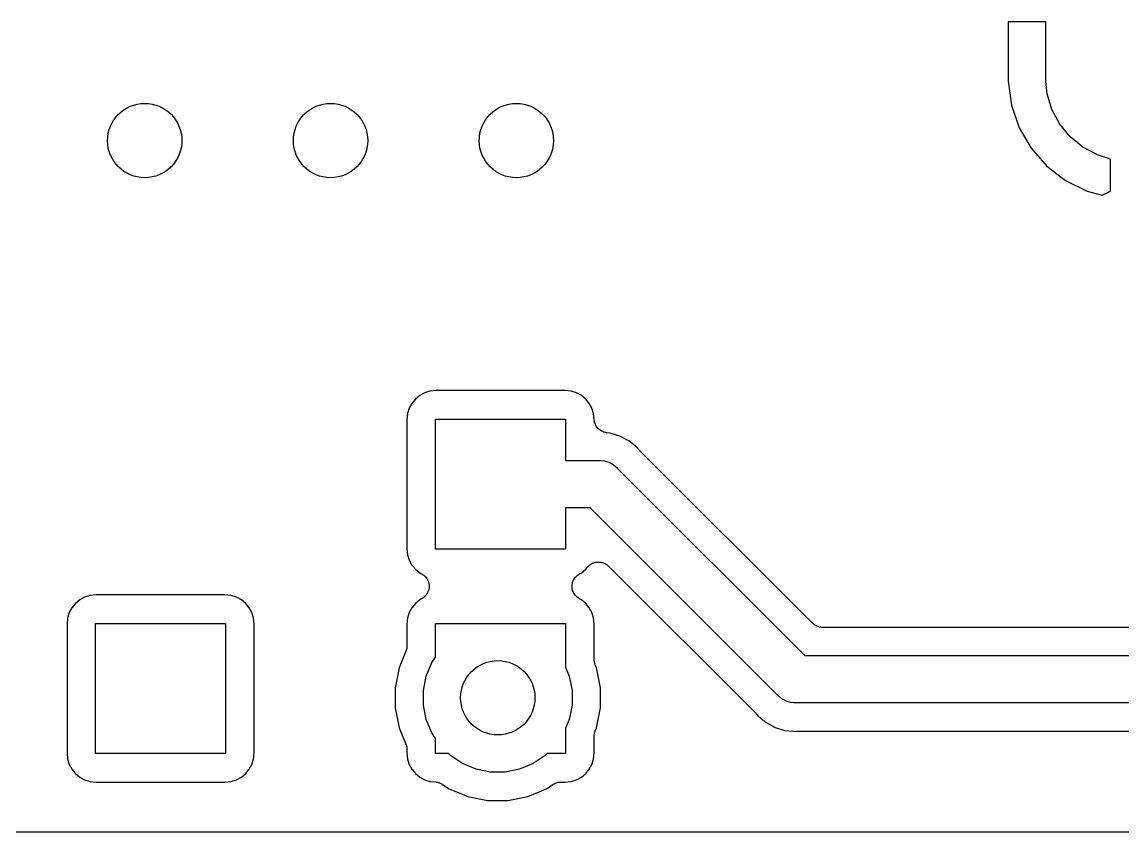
# Model space of a CAD drawing. Extents: x 0.48 to 2.43, y -7.79 to -4.85.
# Drawn here: x 1.3913 to 1.6244, y -7.7883 to -7.6166 of the extents above; entities that cross this region are included whole.
import ezdxf

# ---------------------------------------------------------------- set-up
doc = ezdxf.new("R2010")
doc.units = 0
doc.header["$MEASUREMENT"] = 0
doc.layers.add('BLACK', color=7, linetype='CONTINUOUS')

msp = doc.modelspace()

# ---------------------------------------------------------------- linework, layer by layer
at = {"layer": 'BLACK', "linetype": 'CONTINUOUS'}
for p, q in [((1.60027, -7.6166), (1.60027, -7.62915)), ((1.60827, -7.6166), (1.60027, -7.6166)), ((1.60827, -7.62922), (1.60827, -7.6166)), ((1.60027, -7.62915), (1.60095, -7.63424)), ((1.60852, -7.63182), (1.60827, -7.62922)), ((1.60954, -7.63516), (1.60852, -7.63182)), ((1.60095, -7.63424), (1.60258, -7.63901)), ((1.61118, -7.63824), (1.60954, -7.63516)), ((1.60258, -7.63901), (1.60511, -7.64337)), ((1.6134, -7.64093), (1.61118, -7.63824)), ((1.61609, -7.64315), (1.6134, -7.64093)), ((1.60511, -7.64337), (1.60844, -7.64715)), ((1.61917, -7.64479), (1.61609, -7.64315)), ((1.62198, -7.64565), (1.61917, -7.64479)), ((1.62198, -7.65244), (1.62198, -7.64565)), ((1.60844, -7.64715), (1.61245, -7.65022)), ((1.61245, -7.65022), (1.61699, -7.65244)), ((1.61699, -7.65244), (1.6202, -7.65334)), ((1.6202, -7.65334), (1.62198, -7.65244)), ((1.47559, -7.69577), (1.47467, -7.69652)), ((1.47663, -7.69522), (1.47559, -7.69577)), ((1.47776, -7.69487), (1.47663, -7.69522)), ((1.47908, -7.69474), (1.47776, -7.69487)), ((1.50635, -7.69474), (1.47908, -7.69474)), ((1.50767, -7.69487), (1.50635, -7.69474)), ((1.5088, -7.69522), (1.50767, -7.69487)), ((1.50985, -7.69577), (1.5088, -7.69522)), ((1.51076, -7.69652), (1.50985, -7.69577)), ((1.47392, -7.69744), (1.47337, -7.69848)), ((1.47467, -7.69652), (1.47392, -7.69744)), ((1.51151, -7.69744), (1.51076, -7.69652)), ((1.51207, -7.69848), (1.51151, -7.69744)), ((1.47302, -7.69961), (1.47289, -7.70093)), ((1.47337, -7.69848), (1.47302, -7.69961)), ((1.51241, -7.69961), (1.51207, -7.69848)), ((1.51254, -7.70097), (1.51241, -7.69961)), ((1.47289, -7.70093), (1.47289, -7.7282)), ((1.47894, -7.72835), (1.47894, -7.70079)), ((1.47894, -7.70079), (1.5065, -7.70079)), ((1.5065, -7.70079), (1.5065, -7.70957)), ((1.5126, -7.70125), (1.51254, -7.70097)), ((1.51265, -7.70152), (1.5126, -7.70125)), ((1.51265, -7.70153), (1.51265, -7.70152)), ((1.51266, -7.70154), (1.51265, -7.70153)), ((1.51277, -7.7018), (1.51266, -7.70154)), ((1.51287, -7.70206), (1.51277, -7.7018)), ((1.51288, -7.70207), (1.51287, -7.70206)), ((1.51288, -7.70208), (1.51288, -7.70207)), ((1.51304, -7.70232), (1.51288, -7.70208)), ((1.51319, -7.70255), (1.51304, -7.70232)), ((1.5132, -7.70256), (1.51319, -7.70255)), ((1.5132, -7.70257), (1.5132, -7.70256)), ((1.5134, -7.70277), (1.5132, -7.70257)), ((1.5136, -7.70297), (1.5134, -7.70277)), ((1.51361, -7.70298), (1.5136, -7.70297)), ((1.51362, -7.70298), (1.51361, -7.70298)), ((1.51385, -7.70314), (1.51362, -7.70298)), ((1.51408, -7.7033), (1.51385, -7.70314)), ((1.51409, -7.7033), (1.51408, -7.7033)), ((1.5141, -7.70331), (1.51409, -7.7033)), ((1.51436, -7.70342), (1.5141, -7.70331)), ((1.51462, -7.70353), (1.51436, -7.70342)), ((1.51463, -7.70353), (1.51462, -7.70353)), ((1.51464, -7.70354), (1.51463, -7.70353)), ((1.51492, -7.70359), (1.51464, -7.70354)), ((1.51519, -7.70365), (1.51492, -7.70359)), ((1.51521, -7.70365), (1.51519, -7.70365)), ((1.51522, -7.70366), (1.51521, -7.70365)), ((1.51523, -7.70366), (1.51522, -7.70366)), ((1.51522, -7.70366), (1.51522, -7.70366)), ((1.51594, -7.70373), (1.51523, -7.70366)), ((1.51801, -7.70436), (1.51594, -7.70373)), ((1.51992, -7.70538), (1.51801, -7.70436)), ((1.5216, -7.70675), (1.51992, -7.70538)), ((1.52185, -7.70706), (1.5216, -7.70675)), ((1.52194, -7.70715), (1.52185, -7.70706)), ((1.52201, -7.70725), (1.52194, -7.70715)), ((1.52204, -7.70728), (1.52201, -7.70725)), ((1.5588, -7.74403), (1.52204, -7.70728)), ((1.5065, -7.70957), (1.51353, -7.70957)), ((1.51353, -7.70957), (1.51378, -7.70954)), ((1.51378, -7.70954), (1.51402, -7.70957)), ((1.51402, -7.70957), (1.51476, -7.70964)), ((1.51476, -7.70964), (1.5157, -7.70993)), ((1.5157, -7.70993), (1.51657, -7.71039)), ((1.51657, -7.71039), (1.51733, -7.71101)), ((1.51733, -7.71101), (1.51749, -7.71121)), ((1.51749, -7.71121), (1.55719, -7.75091)), ((1.51171, -7.71957), (1.5065, -7.71957)), ((1.5065, -7.71957), (1.5065, -7.72835)), ((1.55141, -7.75927), (1.51171, -7.71957)), ((1.47289, -7.7282), (1.47302, -7.72952)), ((1.5065, -7.72835), (1.47894, -7.72835)), ((1.47302, -7.72952), (1.47337, -7.73065)), ((1.47337, -7.73065), (1.47392, -7.7317)), ((1.47392, -7.7317), (1.47467, -7.73261)), ((1.47467, -7.73261), (1.47559, -7.73336)), ((1.50985, -7.73336), (1.51076, -7.73261)), ((1.51076, -7.73261), (1.51114, -7.73214)), ((1.51114, -7.73214), (1.51117, -7.73211)), ((1.51117, -7.73211), (1.51127, -7.73202)), ((1.51127, -7.73202), (1.51135, -7.73191)), ((1.51135, -7.73191), (1.51148, -7.73181)), ((1.51148, -7.73181), (1.51159, -7.7317)), ((1.51159, -7.7317), (1.5117, -7.73163)), ((1.5117, -7.73163), (1.51181, -7.73154)), ((1.51181, -7.73154), (1.51195, -7.73147)), ((1.51195, -7.73147), (1.51208, -7.73138)), ((1.51208, -7.73138), (1.51221, -7.73133)), ((1.51221, -7.73133), (1.51233, -7.73127)), ((1.51233, -7.73127), (1.51248, -7.73122)), ((1.51248, -7.73122), (1.51262, -7.73117)), ((1.51262, -7.73117), (1.51276, -7.73114)), ((1.51276, -7.73114), (1.51289, -7.7311)), ((1.51289, -7.7311), (1.51304, -7.73109)), ((1.51304, -7.73109), (1.5132, -7.73106)), ((1.5132, -7.73106), (1.51333, -7.73106)), ((1.51333, -7.73106), (1.51347, -7.73105)), ((1.51347, -7.73105), (1.51363, -7.73106)), ((1.51363, -7.73106), (1.51378, -7.73106)), ((1.51378, -7.73106), (1.51392, -7.73109)), ((1.51392, -7.73109), (1.51405, -7.73111)), ((1.51405, -7.73111), (1.5142, -7.73115)), ((1.5142, -7.73115), (1.51436, -7.73118)), ((1.51436, -7.73118), (1.51448, -7.73124)), ((1.51448, -7.73124), (1.51461, -7.73128)), ((1.51461, -7.73128), (1.51475, -7.73135)), ((1.51475, -7.73135), (1.5149, -7.73141)), ((1.5149, -7.73141), (1.51501, -7.73149)), ((1.51501, -7.73149), (1.51513, -7.73155)), ((1.51513, -7.73155), (1.51525, -7.73165)), ((1.51525, -7.73165), (1.51538, -7.73174)), ((1.51538, -7.73174), (1.51548, -7.73184)), ((1.51548, -7.73184), (1.51558, -7.73193)), ((1.51558, -7.73193), (1.54685, -7.7632)), ((1.47559, -7.73336), (1.47599, -7.73357)), ((1.47599, -7.73357), (1.47602, -7.73359)), ((1.47602, -7.73359), (1.47602, -7.73359)), ((1.47602, -7.73359), (1.47602, -7.73359)), ((1.47602, -7.73359), (1.47603, -7.73359)), ((1.47603, -7.73359), (1.47627, -7.73376)), ((1.47627, -7.73376), (1.4765, -7.73392)), ((1.4765, -7.73392), (1.4765, -7.73392)), ((1.4765, -7.73392), (1.47651, -7.73393)), ((1.47651, -7.73393), (1.47671, -7.73414)), ((1.47671, -7.73414), (1.47691, -7.73434)), ((1.47691, -7.73434), (1.47691, -7.73434)), ((1.47691, -7.73434), (1.47692, -7.73435)), ((1.47692, -7.73435), (1.47708, -7.73459)), ((1.47708, -7.73459), (1.47723, -7.73482)), ((1.47723, -7.73482), (1.47723, -7.73483)), ((1.47723, -7.73483), (1.47724, -7.73484)), ((1.47724, -7.73484), (1.47734, -7.7351)), ((1.47734, -7.7351), (1.47745, -7.73537)), ((1.47745, -7.73537), (1.47745, -7.73537)), ((1.47745, -7.73537), (1.47746, -7.73538)), ((1.47746, -7.73538), (1.47751, -7.73565)), ((1.50787, -7.7359), (1.50793, -7.73562)), ((1.50793, -7.73562), (1.50799, -7.73534)), ((1.50799, -7.73533), (1.5081, -7.73507)), ((1.50799, -7.73534), (1.50799, -7.73533)), ((1.50799, -7.73533), (1.50799, -7.73533)), ((1.5081, -7.73507), (1.50821, -7.7348)), ((1.50821, -7.7348), (1.50822, -7.73479)), ((1.50822, -7.73479), (1.50838, -7.73455)), ((1.50822, -7.73479), (1.50822, -7.73479)), ((1.50838, -7.73455), (1.50854, -7.73431)), ((1.50854, -7.73431), (1.50855, -7.73431)), ((1.50855, -7.7343), (1.50875, -7.7341)), ((1.50855, -7.73431), (1.50855, -7.7343)), ((1.50875, -7.7341), (1.50896, -7.7339)), ((1.50896, -7.7339), (1.50897, -7.73389)), ((1.50896, -7.7339), (1.50896, -7.7339)), ((1.50897, -7.73389), (1.50921, -7.73373)), ((1.50921, -7.73373), (1.50944, -7.73357)), ((1.50944, -7.73357), (1.50985, -7.73336)), ((1.47705, -7.73789), (1.47689, -7.73813)), ((1.47721, -7.73765), (1.47705, -7.73789)), ((1.47722, -7.73764), (1.47721, -7.73765)), ((1.47721, -7.73765), (1.47721, -7.73765)), ((1.47733, -7.73737), (1.47722, -7.73764)), ((1.47744, -7.73711), (1.47733, -7.73737)), ((1.4775, -7.73682), (1.47744, -7.7371)), ((1.47744, -7.7371), (1.47744, -7.73711)), ((1.47744, -7.73711), (1.47744, -7.73711)), ((1.47756, -7.73654), (1.4775, -7.73682)), ((1.47751, -7.73565), (1.47756, -7.73594)), ((1.47756, -7.73594), (1.47756, -7.73595)), ((1.47756, -7.73595), (1.47756, -7.73596)), ((1.47756, -7.73596), (1.47756, -7.73624)), ((1.47756, -7.73624), (1.47756, -7.73653)), ((1.47756, -7.73653), (1.47756, -7.73653)), ((1.47756, -7.73653), (1.47756, -7.73654)), ((1.50787, -7.73591), (1.50787, -7.7359)), ((1.50787, -7.7362), (1.50787, -7.73591)), ((1.50787, -7.73591), (1.50787, -7.73591)), ((1.50787, -7.73649), (1.50787, -7.7362)), ((1.50787, -7.7365), (1.50787, -7.73649)), ((1.50787, -7.73649), (1.50787, -7.73649)), ((1.50792, -7.73678), (1.50787, -7.7365)), ((1.50798, -7.73706), (1.50792, -7.73678)), ((1.50798, -7.73707), (1.50798, -7.73706)), ((1.50809, -7.73734), (1.50798, -7.73707)), ((1.50798, -7.73707), (1.50798, -7.73707)), ((1.5082, -7.7376), (1.50809, -7.73734)), ((1.5082, -7.73761), (1.5082, -7.7376)), ((1.5082, -7.73762), (1.5082, -7.73761)), ((1.50836, -7.73785), (1.5082, -7.73762)), ((1.50851, -7.7381), (1.50836, -7.73785)), ((1.40263, -7.73983), (1.40188, -7.74074)), ((1.40354, -7.73908), (1.40263, -7.73983)), ((1.40458, -7.73852), (1.40354, -7.73908)), ((1.40571, -7.73818), (1.40458, -7.73852)), ((1.40704, -7.73805), (1.40571, -7.73818)), ((1.4343, -7.73805), (1.40704, -7.73805)), ((1.43563, -7.73818), (1.4343, -7.73805)), ((1.43676, -7.73852), (1.43563, -7.73818)), ((1.4378, -7.73908), (1.43676, -7.73852)), ((1.43871, -7.73983), (1.4378, -7.73908)), ((1.43946, -7.74074), (1.43871, -7.73983)), ((1.47467, -7.73983), (1.47392, -7.74074)), ((1.47559, -7.73908), (1.47467, -7.73983)), ((1.47599, -7.73887), (1.47559, -7.73908)), ((1.47623, -7.73871), (1.47599, -7.73887)), ((1.47647, -7.73855), (1.47623, -7.73871)), ((1.47648, -7.73854), (1.47647, -7.73854)), ((1.47647, -7.73854), (1.47647, -7.73855)), ((1.47668, -7.73834), (1.47648, -7.73854)), ((1.47688, -7.73814), (1.47668, -7.73834)), ((1.47689, -7.73813), (1.47688, -7.73814)), ((1.47689, -7.73813), (1.47689, -7.73813)), ((1.50852, -7.7381), (1.50851, -7.7381)), ((1.50852, -7.73811), (1.50852, -7.7381)), ((1.50872, -7.73831), (1.50852, -7.73811)), ((1.50892, -7.73851), (1.50872, -7.73831)), ((1.50893, -7.73852), (1.50892, -7.73851)), ((1.50916, -7.73868), (1.50893, -7.73852)), ((1.50893, -7.73852), (1.50893, -7.73852)), ((1.50941, -7.73885), (1.50916, -7.73868)), ((1.50942, -7.73885), (1.50941, -7.73885)), ((1.50944, -7.73887), (1.50942, -7.73885)), ((1.50942, -7.73885), (1.50942, -7.73885)), ((1.50942, -7.73885), (1.50942, -7.73885)), ((1.50985, -7.73908), (1.50944, -7.73887)), ((1.51076, -7.73983), (1.50985, -7.73908)), ((1.51151, -7.74074), (1.51076, -7.73983)), ((1.40132, -7.74179), (1.40098, -7.74292)), ((1.40188, -7.74074), (1.40132, -7.74179)), ((1.44002, -7.74179), (1.43946, -7.74074)), ((1.44036, -7.74292), (1.44002, -7.74179)), ((1.47337, -7.74179), (1.47302, -7.74292)), ((1.47392, -7.74074), (1.47337, -7.74179)), ((1.51207, -7.74179), (1.51151, -7.74074)), ((1.51241, -7.74292), (1.51207, -7.74179)), ((1.40098, -7.74292), (1.40085, -7.74424)), ((1.40085, -7.74424), (1.40085, -7.77151)), ((1.40689, -7.77165), (1.40689, -7.74409)), ((1.40689, -7.74409), (1.43445, -7.74409)), ((1.43445, -7.74409), (1.43445, -7.77165)), ((1.44049, -7.74424), (1.44036, -7.74292)), ((1.44049, -7.77151), (1.44049, -7.74424)), ((1.47302, -7.74292), (1.47289, -7.74424)), ((1.47289, -7.74424), (1.47289, -7.74885)), ((1.47894, -7.75124), (1.47894, -7.74409)), ((1.47894, -7.74409), (1.5065, -7.74409)), ((1.5065, -7.74409), (1.5065, -7.75338)), ((1.51254, -7.74424), (1.51241, -7.74292)), ((1.51254, -7.7517), (1.51254, -7.74424)), ((1.55901, -7.7442), (1.5588, -7.74403)), ((1.55922, -7.74438), (1.55901, -7.7442)), ((1.55924, -7.74439), (1.55922, -7.74438)), ((1.55925, -7.7444), (1.55924, -7.74439)), ((1.55949, -7.74453), (1.55925, -7.7444)), ((1.55974, -7.74466), (1.55949, -7.74453)), ((1.55975, -7.74467), (1.55974, -7.74466)), ((1.55976, -7.74468), (1.55975, -7.74467)), ((1.56003, -7.74476), (1.55976, -7.74468)), ((1.56029, -7.74484), (1.56003, -7.74476)), ((1.56031, -7.74484), (1.56029, -7.74484)), ((1.56032, -7.74485), (1.56031, -7.74484)), ((1.5606, -7.74487), (1.56032, -7.74485)), ((1.56088, -7.74491), (1.5606, -7.74487)), ((1.56091, -7.74491), (1.56088, -7.74491)), ((1.56092, -7.74491), (1.56091, -7.74491)), ((1.56091, -7.74491), (1.56091, -7.74491)), ((1.56091, -7.74491), (1.56091, -7.74491)), ((2.37609, -7.74491), (1.56092, -7.74491)), ((1.47283, -7.74947), (1.47274, -7.74973)), ((1.47284, -7.74943), (1.47283, -7.74945)), ((1.47283, -7.74945), (1.47283, -7.74947)), ((1.47286, -7.74916), (1.47284, -7.74943)), ((1.47289, -7.74889), (1.47286, -7.74916)), ((1.47289, -7.74885), (1.47289, -7.74885)), ((1.47289, -7.74885), (1.47289, -7.74885)), ((1.47289, -7.74885), (1.47289, -7.74885)), ((1.47289, -7.74885), (1.47289, -7.74889)), ((1.47267, -7.74999), (1.47121, -7.7535)), ((1.47274, -7.74973), (1.47267, -7.74999)), ((1.47817, -7.75238), (1.47894, -7.75124)), ((1.51257, -7.75197), (1.51254, -7.7517)), ((1.55719, -7.75091), (2.37982, -7.75091)), ((1.47121, -7.7535), (1.47038, -7.7577)), ((1.47698, -7.75525), (1.47817, -7.75238)), ((1.5065, -7.75338), (1.50727, -7.75525)), ((1.51259, -7.75224), (1.51257, -7.75197)), ((1.51259, -7.75226), (1.51259, -7.75224)), ((1.5126, -7.75228), (1.51259, -7.75226)), ((1.51268, -7.75254), (1.5126, -7.75228)), ((1.51275, -7.75281), (1.51268, -7.75254)), ((1.51277, -7.75284), (1.51275, -7.75281)), ((1.51277, -7.75285), (1.51277, -7.75284)), ((1.51277, -7.75284), (1.51277, -7.75284)), ((1.51277, -7.75284), (1.51277, -7.75284)), ((1.51304, -7.7535), (1.51277, -7.75285)), ((1.51387, -7.7577), (1.51304, -7.7535)), ((1.47638, -7.75829), (1.47698, -7.75525)), ((1.50727, -7.75525), (1.50787, -7.75829)), ((1.47038, -7.7577), (1.47038, -7.76198)), ((1.47638, -7.76139), (1.47638, -7.75829)), ((1.50787, -7.75829), (1.50787, -7.76139)), ((1.51387, -7.76198), (1.51387, -7.7577)), ((1.55157, -7.75946), (1.55141, -7.75927)), ((1.55233, -7.76008), (1.55157, -7.75946)), ((1.5532, -7.76055), (1.55233, -7.76008)), ((1.55414, -7.76083), (1.5532, -7.76055)), ((1.55487, -7.76091), (1.55414, -7.76083)), ((1.55512, -7.76093), (1.55487, -7.76091)), ((1.55487, -7.76091), (1.55487, -7.76091)), ((1.55536, -7.76091), (1.55512, -7.76093)), ((2.38164, -7.76091), (1.55536, -7.76091)), ((1.47038, -7.76198), (1.47121, -7.76619)), ((1.47698, -7.76444), (1.47638, -7.76139)), ((1.50787, -7.76139), (1.50727, -7.76444)), ((1.51304, -7.76619), (1.51387, -7.76198)), ((1.54685, -7.7632), (1.54688, -7.76323)), ((1.54688, -7.76323), (1.54696, -7.76333)), ((1.54696, -7.76333), (1.54705, -7.76342)), ((1.54705, -7.76342), (1.5473, -7.76372)), ((1.47817, -7.7673), (1.47698, -7.76444)), ((1.50727, -7.76444), (1.5065, -7.7663)), ((1.5473, -7.76372), (1.54761, -7.76397)), ((1.54761, -7.76397), (1.54761, -7.76397)), ((1.54761, -7.76397), (1.54855, -7.76474)), ((1.54855, -7.76474), (1.54855, -7.76474)), ((1.54855, -7.76474), (1.54898, -7.7651)), ((1.54898, -7.7651), (1.55089, -7.76612)), ((1.47121, -7.76619), (1.47267, -7.76969)), ((1.47894, -7.76845), (1.47817, -7.7673)), ((1.5065, -7.7663), (1.5065, -7.77165)), ((1.51254, -7.76794), (1.51257, -7.76767)), ((1.51254, -7.76798), (1.51254, -7.76794)), ((1.51254, -7.76799), (1.51254, -7.76798)), ((1.51254, -7.76798), (1.51254, -7.76798)), ((1.51254, -7.76798), (1.51254, -7.76798)), ((1.51254, -7.77151), (1.51254, -7.76799)), ((1.51257, -7.76767), (1.5126, -7.7674)), ((1.5126, -7.76738), (1.51261, -7.76736)), ((1.5126, -7.7674), (1.5126, -7.76738)), ((1.51261, -7.76736), (1.51269, -7.7671)), ((1.51269, -7.7671), (1.51277, -7.76684)), ((1.51277, -7.76684), (1.51304, -7.76619)), ((1.55089, -7.76612), (1.55296, -7.76675)), ((1.55296, -7.76675), (1.55472, -7.76692)), ((1.55472, -7.76692), (1.55472, -7.76692)), ((1.55472, -7.76692), (1.55512, -7.76696)), ((1.55512, -7.76696), (1.55551, -7.76692)), ((1.55551, -7.76692), (1.55555, -7.76692)), ((1.55555, -7.76692), (1.55568, -7.76692)), ((1.55568, -7.76692), (1.55581, -7.76691)), ((1.55581, -7.76691), (2.3812, -7.76691)), ((1.47267, -7.76969), (1.47267, -7.76969)), ((1.47267, -7.76969), (1.47267, -7.7697)), ((1.47267, -7.7697), (1.47267, -7.7697)), ((1.47267, -7.7697), (1.47268, -7.76973)), ((1.47268, -7.76973), (1.47276, -7.76999)), ((1.47276, -7.76999), (1.47284, -7.77026)), ((1.47284, -7.77026), (1.47284, -7.77027)), ((1.47284, -7.77027), (1.47284, -7.77029)), ((1.47284, -7.77029), (1.47287, -7.77056)), ((1.47287, -7.77056), (1.47289, -7.77084)), ((1.47894, -7.77165), (1.47894, -7.76845)), ((1.40085, -7.77151), (1.40098, -7.77283)), ((1.40098, -7.77283), (1.40132, -7.77396)), ((1.43445, -7.77165), (1.40689, -7.77165)), ((1.44002, -7.77396), (1.44036, -7.77283)), ((1.44036, -7.77283), (1.44049, -7.77151)), ((1.47289, -7.77084), (1.47289, -7.77151)), ((1.47289, -7.77151), (1.47302, -7.77283)), ((1.47302, -7.77283), (1.47337, -7.77396)), ((1.48167, -7.77165), (1.47894, -7.77165)), ((1.48209, -7.77207), (1.48167, -7.77165)), ((1.48467, -7.7738), (1.48209, -7.77207)), ((1.50216, -7.77207), (1.49959, -7.7738)), ((1.50259, -7.77165), (1.50216, -7.77207)), ((1.5065, -7.77165), (1.50259, -7.77165)), ((1.51207, -7.77396), (1.51241, -7.77283)), ((1.51241, -7.77283), (1.51254, -7.77151)), ((1.40132, -7.77396), (1.40188, -7.775)), ((1.40188, -7.775), (1.40263, -7.77592)), ((1.43871, -7.77592), (1.43946, -7.775)), ((1.43946, -7.775), (1.44002, -7.77396)), ((1.47337, -7.77396), (1.47392, -7.775)), ((1.47392, -7.775), (1.47467, -7.77592)), ((1.48753, -7.77499), (1.48467, -7.7738)), ((1.49057, -7.77559), (1.48753, -7.77499)), ((1.49672, -7.77499), (1.49368, -7.77559)), ((1.49959, -7.7738), (1.49672, -7.77499)), ((1.51076, -7.77592), (1.51151, -7.775)), ((1.51151, -7.775), (1.51207, -7.77396)), ((1.40263, -7.77592), (1.40354, -7.77667)), ((1.40354, -7.77667), (1.40458, -7.77722)), ((1.40458, -7.77722), (1.40571, -7.77757)), ((1.40571, -7.77757), (1.40704, -7.7777)), ((1.4343, -7.7777), (1.43563, -7.77757)), ((1.43563, -7.77757), (1.43676, -7.77722)), ((1.43676, -7.77722), (1.4378, -7.77667)), ((1.4378, -7.77667), (1.43871, -7.77592)), ((1.47467, -7.77592), (1.47559, -7.77667)), ((1.47559, -7.77667), (1.47663, -7.77722)), ((1.47663, -7.77722), (1.47776, -7.77757)), ((1.47776, -7.77757), (1.47906, -7.77769)), ((1.49368, -7.77559), (1.49057, -7.77559)), ((1.50635, -7.7777), (1.50767, -7.77757)), ((1.50767, -7.77757), (1.5088, -7.77722)), ((1.5088, -7.77722), (1.50985, -7.77667)), ((1.50985, -7.77667), (1.51076, -7.77592)), ((1.40704, -7.7777), (1.4343, -7.7777)), ((1.47906, -7.77769), (1.4791, -7.7777)), ((1.4791, -7.7777), (1.47923, -7.77773)), ((1.47923, -7.77773), (1.47936, -7.77774)), ((1.47936, -7.77774), (1.47951, -7.77779)), ((1.47951, -7.77779), (1.47968, -7.77782)), ((1.47968, -7.77782), (1.47979, -7.77787)), ((1.47979, -7.77787), (1.47992, -7.77791)), ((1.47992, -7.77791), (1.48006, -7.77799)), ((1.48006, -7.77799), (1.48021, -7.77805)), ((1.48021, -7.77805), (1.48032, -7.77812)), ((1.48032, -7.77812), (1.48043, -7.77819)), ((1.48043, -7.77819), (1.48182, -7.77912)), ((1.48182, -7.77912), (1.48578, -7.78075)), ((1.49847, -7.78075), (1.50243, -7.77912)), ((1.50243, -7.77912), (1.50379, -7.7782)), ((1.50379, -7.7782), (1.5038, -7.7782)), ((1.5038, -7.7782), (1.50383, -7.77818)), ((1.5038, -7.7782), (1.5038, -7.7782)), ((1.5038, -7.7782), (1.5038, -7.7782)), ((1.50383, -7.77818), (1.50408, -7.77805)), ((1.50408, -7.77805), (1.50432, -7.77792)), ((1.50432, -7.77792), (1.50433, -7.77792)), ((1.50433, -7.77792), (1.50435, -7.77791)), ((1.50435, -7.77791), (1.50462, -7.77783)), ((1.50462, -7.77783), (1.50488, -7.77775)), ((1.50488, -7.77775), (1.50489, -7.77775)), ((1.50489, -7.77775), (1.50491, -7.77775)), ((1.50491, -7.77775), (1.50519, -7.77772)), ((1.50519, -7.77772), (1.50546, -7.7777)), ((1.50546, -7.7777), (1.50635, -7.7777)), ((1.48578, -7.78075), (1.48998, -7.78159)), ((1.48998, -7.78159), (1.49427, -7.78159)), ((1.49427, -7.78159), (1.49847, -7.78075)), ((2.40132, -7.78829), (0.86155, -7.78829))]:
    msp.add_line(p, q, dxfattribs=at)
at = {"layer": 'BLACK'}
for centre in [(1.41732, -7.64173), (1.45669, -7.64173), (1.49606, -7.64173), (1.49213, -7.75984)]:
    msp.add_circle(centre, 0.007874, dxfattribs=at)

doc.saveas('drawing.dxf')
